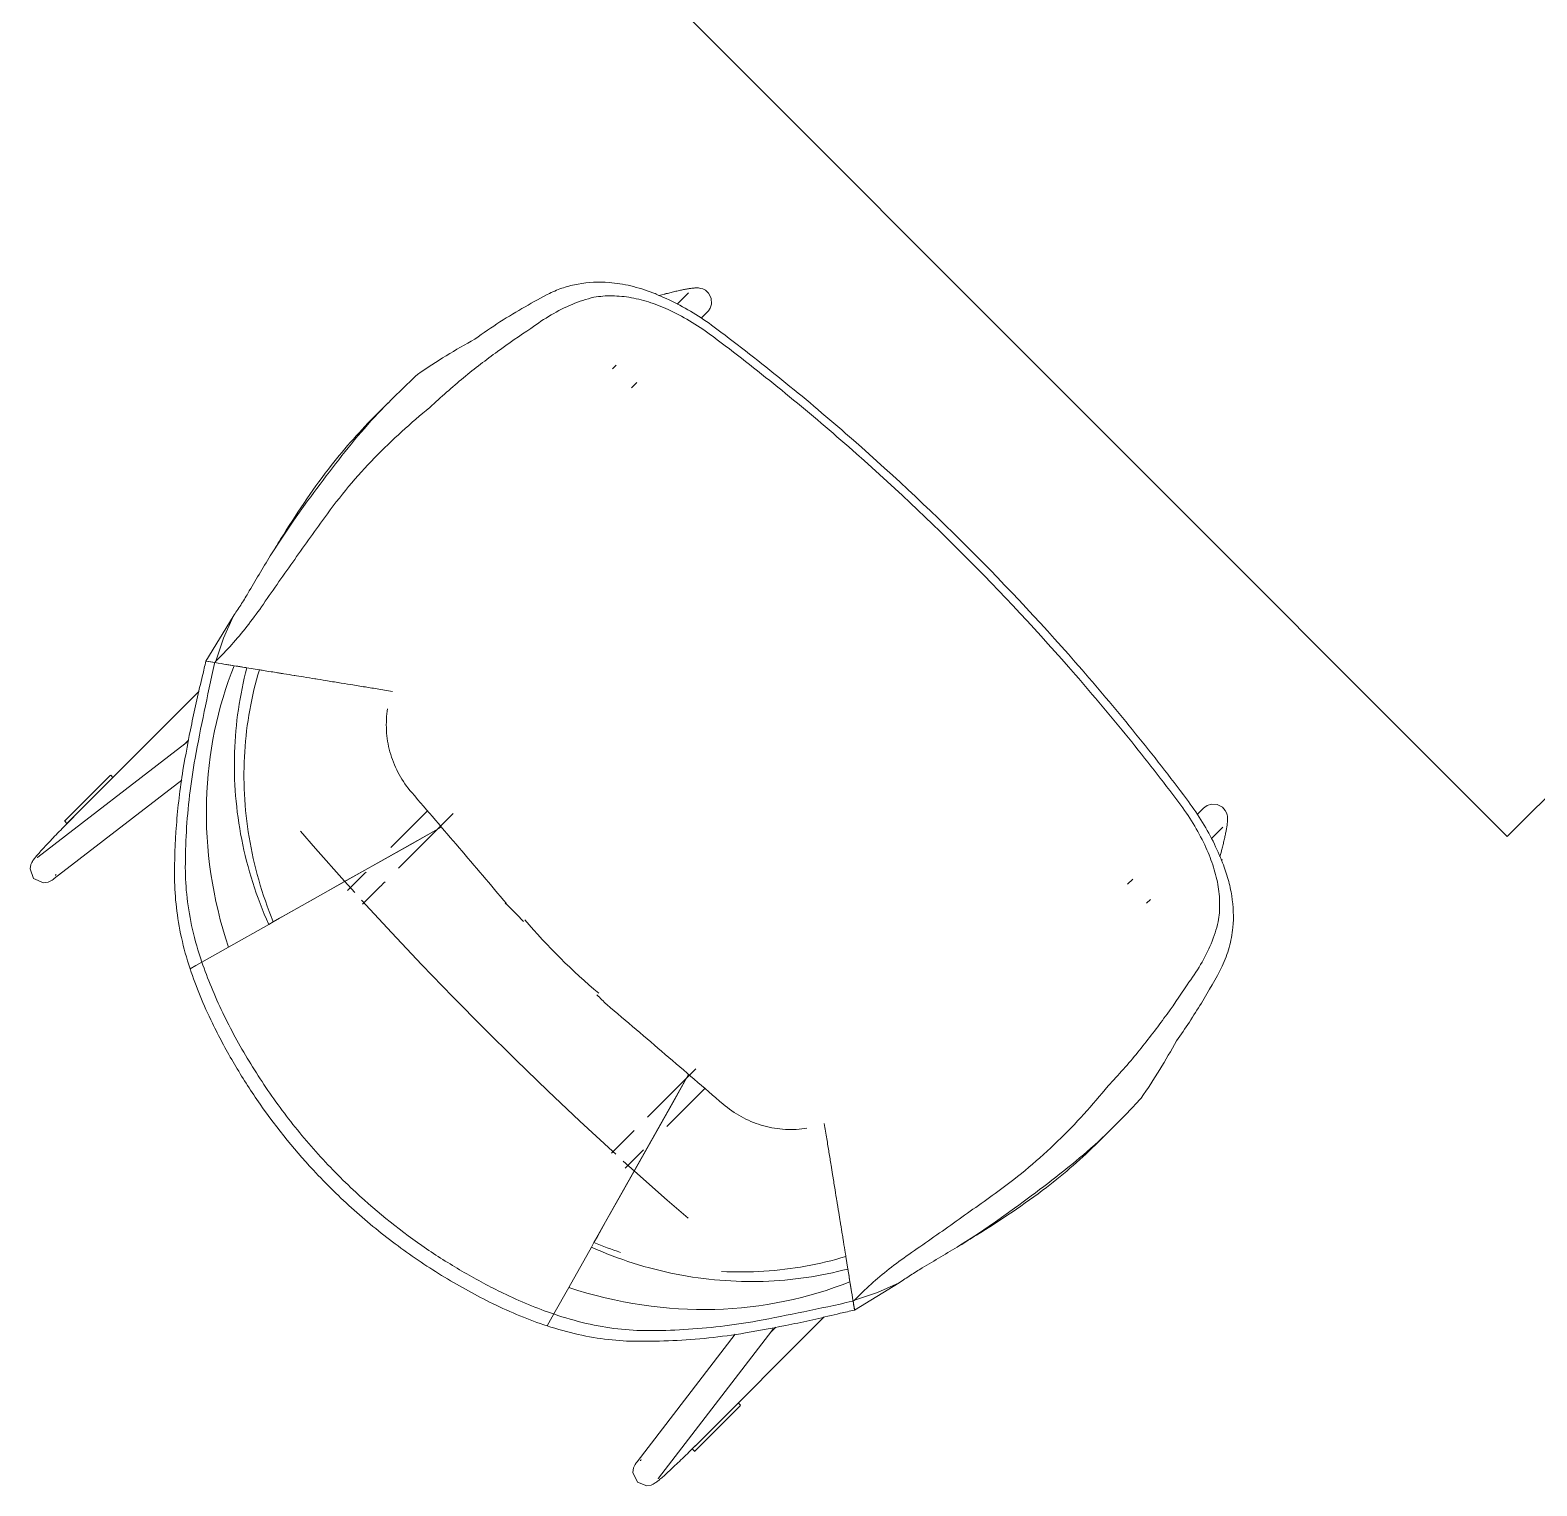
# Model space of a CAD drawing. Header units: millimetres. Extents: x 155927 to 317870, y -36033 to 97293.
# Drawn here: x 189730 to 190623, y 24355 to 25218 of the extents above; entities that cross this region are included whole.
import ezdxf

# ---------------------------------------------------------------- set-up
doc = ezdxf.new("R2010")
doc.units = ezdxf.units.MM
doc.header["$MEASUREMENT"] = 0
doc.layers.add('I-FURN', color=8, linetype='CONTINUOUS', lineweight=9)

msp = doc.modelspace()

# ---------------------------------------------------------------- linework, layer by layer
at = {"layer": 'I-FURN'}
for p, q in [((190110.62, 25235.11), (190605.59, 24740.14)), ((190605.59, 24740.14), (191100.57, 25235.11)), ((190100.92, 25062.04), (190101.05, 25061.54)), ((190106.25, 25061.46), (190102.84, 25060.55)), ((190106.44, 25061.52), (190106.25, 25061.46)), ((190107.17, 25061.71), (190106.44, 25061.52)), ((190107.89, 25061.9), (190107.17, 25061.71)), ((190108.61, 25062.08), (190107.89, 25061.9)), ((190109.33, 25062.26), (190108.61, 25062.08)), ((190110.04, 25062.44), (190109.33, 25062.26)), ((190110.75, 25062.62), (190110.04, 25062.44)), ((190111.45, 25062.79), (190110.75, 25062.62)), ((190112.15, 25062.95), (190111.45, 25062.79)), ((190112.84, 25063.11), (190112.15, 25062.95)), ((190113.52, 25063.27), (190112.84, 25063.11)), ((190114.19, 25063.42), (190113.52, 25063.27)), ((190120.32, 25062.24), (190113.63, 25055.55)), ((190114.86, 25063.57), (190114.19, 25063.42)), ((190115.51, 25063.71), (190114.86, 25063.57)), ((190116.15, 25063.84), (190115.51, 25063.71)), ((190116.77, 25063.97), (190116.15, 25063.84)), ((190117.39, 25064.09), (190116.77, 25063.97)), ((190117.98, 25064.21), (190117.39, 25064.09)), ((190118.57, 25064.32), (190117.98, 25064.21)), ((190119.14, 25064.43), (190118.57, 25064.32)), ((190119.7, 25064.52), (190119.14, 25064.43)), ((190120.24, 25064.61), (190119.7, 25064.52)), ((190120.77, 25064.7), (190120.24, 25064.61)), ((190121.28, 25064.77), (190120.77, 25064.7)), ((190121.78, 25064.84), (190121.28, 25064.77)), ((190122.26, 25064.91), (190121.78, 25064.84)), ((190122.74, 25064.96), (190122.26, 25064.91)), ((190123.2, 25065.01), (190122.74, 25064.96)), ((190123.67, 25065.05), (190123.2, 25065.01)), ((190124.13, 25065.08), (190123.67, 25065.05)), ((190124.6, 25065.1), (190124.13, 25065.08)), ((190125.08, 25065.11), (190124.6, 25065.1)), ((190125.6, 25065.1), (190125.08, 25065.11)), ((190126.18, 25065.07), (190125.6, 25065.1)), ((190126.86, 25064.99), (190126.18, 25065.07)), ((190127.7, 25064.83), (190126.86, 25064.99)), ((190128.82, 25064.48), (190127.7, 25064.83)), ((190130.34, 25063.71), (190128.82, 25064.48)), ((190132.26, 25062.01), (190130.34, 25063.71)), ((190133.84, 25058.94), (190132.26, 25062.01)), ((190133.84, 25058.94), (190134.01, 25055.48)), ((190127.85, 25047.14), (190131.64, 25050.93)), ((190132.26, 25051.62), (190131.64, 25050.93)), ((190133.19, 25053.05), (190132.26, 25051.62)), ((190134.01, 25055.48), (190133.19, 25053.05)), ((190077.43, 25019.35), (190075.24, 25017.16)), ((190086.55, 25005.85), (190089.79, 25009.08)), ((189942.36, 24997.02), (189936.41, 24991.07)), ((189886.46, 24927.6), (189894.62, 24938.92)), ((189879.28, 24916.93), (189886.46, 24927.6)), ((189872.44, 24906.33), (189879.28, 24916.93)), ((189850.44, 24870.53), (189842.31, 24857.23)), ((189844.72, 24857.58), (189850.44, 24870.53)), ((189842.31, 24857.23), (189834.19, 24843.92)), ((189840.18, 24844.06), (189844.72, 24857.58)), ((189834.23, 24844.02), (189839.61, 24843.15)), ((189839.58, 24843.15), (189834.24, 24844.02)), ((189839.55, 24843.16), (189834.24, 24844.02)), ((189839.61, 24843.15), (189840.18, 24844.06)), ((189839.49, 24842.67), (189839.58, 24843.15)), ((189845, 24842.28), (189851.04, 24841.3)), ((189851.04, 24841.3), (189858.6, 24840.07)), ((189858.6, 24840.07), (189865.99, 24838.88)), ((189830.22, 24826.04), (189756.26, 24752.08)), ((189942.01, 24815.84), (189941.8, 24814.36)), ((189821.9, 24795.04), (189734.64, 24727.83)), ((189821.42, 24794.61), (189824.09, 24797.28)), ((189821.9, 24795.04), (189823.07, 24795.83)), ((189744.4, 24715.15), (189820.01, 24773.39)), ((189777.83, 24776.47), (189750.57, 24749.2)), ((189777.88, 24776.42), (189779.24, 24775.05)), ((189965.57, 24755.34), (189943.89, 24733.65)), ((190425.65, 24756.91), (190421.86, 24753.12)), ((190426.35, 24757.54), (190425.65, 24756.91)), ((190427.77, 24758.47), (190426.35, 24757.54)), ((190430.21, 24759.28), (190427.77, 24758.47)), ((190433.66, 24759.12), (190430.21, 24759.28)), ((190433.66, 24759.12), (190436.74, 24757.53)), ((190436.74, 24757.53), (190438.44, 24755.61)), ((190438.44, 24755.61), (190439.21, 24754.09)), ((189749.19, 24744.93), (189750.14, 24745.9)), ((189750.14, 24745.9), (189751.11, 24746.88)), ((189751.98, 24747.79), (189750.62, 24749.16)), ((189751.11, 24746.88), (189752.08, 24747.87)), ((189756.25, 24752.06), (189751.98, 24747.79)), ((189752.08, 24747.87), (189753.06, 24748.87)), ((189753.06, 24748.87), (189754.05, 24749.86)), ((189754.05, 24749.86), (189755.05, 24750.86)), ((189755.05, 24750.86), (189756.04, 24751.86)), ((189756.04, 24751.86), (189756.26, 24752.08)), ((189874.26, 24689.58), (189973.84, 24745.69)), ((189950.12, 24722.92), (189980.94, 24753.74)), ((189973.84, 24745.69), (189957.11, 24736.26)), ((190430.27, 24738.9), (190436.97, 24745.6)), ((190439.21, 24754.09), (190439.55, 24752.98)), ((190439.34, 24745.52), (190439.25, 24744.97)), ((190439.42, 24746.04), (190439.34, 24745.52)), ((190439.5, 24746.55), (190439.42, 24746.04)), ((190439.57, 24747.05), (190439.5, 24746.55)), ((190439.55, 24752.98), (190439.72, 24752.14)), ((190439.63, 24747.54), (190439.57, 24747.05)), ((190439.69, 24748.01), (190439.63, 24747.54)), ((190439.73, 24748.48), (190439.69, 24748.01)), ((190439.72, 24752.14), (190439.79, 24751.46)), ((190439.77, 24748.94), (190439.73, 24748.48)), ((190439.81, 24749.4), (190439.77, 24748.94)), ((190439.79, 24751.46), (190439.83, 24750.88)), ((190439.83, 24749.87), (190439.81, 24749.4)), ((190439.83, 24750.88), (190439.83, 24750.36)), ((190439.83, 24750.36), (190439.83, 24749.87)), ((189740.57, 24735.94), (189741.34, 24736.76)), ((189741.34, 24736.76), (189742.13, 24737.59)), ((189742.13, 24737.59), (189742.95, 24738.45)), ((189742.95, 24738.45), (189743.78, 24739.33)), ((189743.78, 24739.33), (189744.64, 24740.23)), ((189744.64, 24740.23), (189745.52, 24741.14)), ((189745.52, 24741.14), (189746.41, 24742.07)), ((189746.41, 24742.07), (189747.32, 24743.01)), ((189747.32, 24743.01), (189748.25, 24743.96)), ((189748.25, 24743.96), (189749.19, 24744.93)), ((189890.45, 24743.34), (189899.32, 24733.06)), ((190437.51, 24736.73), (190437.34, 24736.03)), ((190437.68, 24737.43), (190437.51, 24736.73)), ((190437.84, 24738.12), (190437.68, 24737.43)), ((190437.99, 24738.8), (190437.84, 24738.12)), ((190438.14, 24739.47), (190437.99, 24738.8)), ((190438.29, 24740.13), (190438.14, 24739.47)), ((190438.43, 24740.78), (190438.29, 24740.13)), ((190438.57, 24741.42), (190438.43, 24740.78)), ((190438.7, 24742.05), (190438.57, 24741.42)), ((190438.82, 24742.66), (190438.7, 24742.05)), ((190438.93, 24743.26), (190438.82, 24742.66)), ((190439.05, 24743.85), (190438.93, 24743.26)), ((190439.15, 24744.42), (190439.05, 24743.85)), ((190439.25, 24744.97), (190439.15, 24744.42)), ((189732.83, 24727.23), (189733.19, 24727.69)), ((189733.19, 24727.69), (189733.58, 24728.16)), ((189733.58, 24728.16), (189734, 24728.66)), ((189734, 24728.66), (189734.45, 24729.18)), ((189734.37, 24727.63), (189734.43, 24727.67)), ((189734.43, 24727.67), (189734.59, 24727.79)), ((189734.45, 24729.18), (189734.93, 24729.74)), ((189734.59, 24727.79), (189734.64, 24727.83)), ((189734.93, 24729.74), (189735.44, 24730.32)), ((189735.44, 24730.32), (189735.97, 24730.92)), ((189735.97, 24730.92), (189736.54, 24731.56)), ((189736.54, 24731.56), (189737.14, 24732.23)), ((189737.14, 24732.23), (189737.77, 24732.92)), ((189737.77, 24732.92), (189738.43, 24733.63)), ((189738.43, 24733.63), (189739.12, 24734.38)), ((189739.12, 24734.38), (189739.83, 24735.15)), ((189739.83, 24735.15), (189740.57, 24735.94)), ((189899.32, 24733.06), (189916.48, 24713.68)), ((189957.11, 24736.26), (189935.68, 24724.19)), ((190435.27, 24728.12), (190436.19, 24731.52)), ((190436.24, 24731.72), (190436.19, 24731.52)), ((190436.43, 24732.44), (190436.24, 24731.72)), ((190436.62, 24733.16), (190436.43, 24732.44)), ((190436.8, 24733.89), (190436.62, 24733.16)), ((190436.99, 24734.6), (190436.8, 24733.89)), ((190437.17, 24735.32), (190436.99, 24734.6)), ((190437.34, 24736.03), (190437.17, 24735.32)), ((189730.14, 24720.99), (189730.6, 24723.5)), ((189732.23, 24715.32), (189730.14, 24720.99)), ((189730.6, 24723.5), (189731.09, 24724.64)), ((189731.09, 24724.64), (189731.49, 24725.34)), ((189731.49, 24725.34), (189731.83, 24725.88)), ((189731.83, 24725.88), (189732.16, 24726.34)), ((189732.16, 24726.34), (189732.49, 24726.79)), ((189732.49, 24726.79), (189732.83, 24727.23)), ((189935.68, 24724.19), (189916.11, 24713.16)), ((189928.55, 24718.32), (189929.23, 24719)), ((189949.3, 24722.1), (189948.48, 24721.28)), ((189950.12, 24722.92), (189949.3, 24722.1)), ((190436.26, 24726.33), (190436.76, 24726.2)), ((189732.23, 24715.32), (189738.05, 24712.68)), ((189738.05, 24712.68), (189740.8, 24713.09)), ((189740.8, 24713.09), (189742.01, 24713.6)), ((189742.01, 24713.6), (189742.74, 24714)), ((189742.74, 24714), (189743.28, 24714.34)), ((189743.28, 24714.34), (189743.75, 24714.67)), ((189743.75, 24714.67), (189744.2, 24715)), ((189744.2, 24715), (189744.4, 24715.15)), ((189745.13, 24716.98), (189745.25, 24717.13)), ((189745.25, 24717.13), (189745.42, 24717.36)), ((189745.42, 24717.36), (189745.65, 24717.65)), ((189916.11, 24713.16), (189899.42, 24703.76)), ((189916.48, 24713.68), (189922.52, 24706.96)), ((189928.55, 24718.32), (189918.27, 24708.04)), ((189927.19, 24699.98), (189937.04, 24709.84)), ((189937.64, 24710.44), (189937.04, 24709.84)), ((189938.34, 24711.13), (189937.64, 24710.44)), ((189939.05, 24711.85), (189938.34, 24711.13)), ((189939.78, 24712.58), (189939.05, 24711.85)), ((189940.52, 24713.32), (189939.78, 24712.58)), ((190383.6, 24714.86), (190380.57, 24711.83)), ((189899.42, 24703.76), (189886.47, 24696.46)), ((189926.62, 24702.44), (189944.32, 24683.2)), ((190012.48, 24700.41), (190011.7, 24700.7)), ((190391.88, 24700.52), (190394.07, 24702.71)), ((189877.94, 24691.65), (189874.26, 24689.58)), ((189886.47, 24696.46), (189877.94, 24691.65)), ((189871.55, 24688.06), (189847.67, 24674.6)), ((189847.67, 24674.6), (189871.55, 24688.06)), ((189874.26, 24689.58), (189871.55, 24688.06)), ((189871.55, 24688.06), (189874.26, 24689.58)), ((189944.32, 24683.2), (189962.33, 24664.08)), ((189847.67, 24674.6), (189831.95, 24665.75)), ((189831.95, 24665.75), (189847.67, 24674.6)), ((189828.44, 24663.77), (189831.95, 24665.75)), ((189828.44, 24663.77), (189831.95, 24665.75)), ((189824.94, 24661.79), (189828.44, 24663.77)), ((189824.94, 24661.79), (189828.44, 24663.77)), ((189962.33, 24664.08), (189980.62, 24645.11)), ((189980.62, 24645.11), (189999.16, 24626.33)), ((189999.16, 24626.33), (190017.92, 24607.77)), ((190017.92, 24607.77), (190036.87, 24589.45)), ((190124.68, 24602.44), (190097.64, 24575.4)), ((190120.41, 24599.11), (190064.31, 24499.54)), ((190110.99, 24582.39), (190120.41, 24599.11)), ((190036.87, 24589.45), (190055.97, 24571.42)), ((190107.44, 24568.22), (190130.06, 24590.84)), ((190098.91, 24560.96), (190110.99, 24582.39)), ((190055.97, 24571.42), (190075.21, 24553.68)), ((190096.1, 24573.85), (190096.92, 24574.67)), ((190096.92, 24574.67), (190097.64, 24575.4)), ((190189.08, 24567.08), (190190.56, 24567.29)), ((190365.8, 24561.69), (190371.74, 24567.63)), ((190084.56, 24562.31), (190074.71, 24552.46)), ((190084.56, 24562.31), (190085.24, 24563)), ((190085.24, 24563), (190085.94, 24563.69)), ((190085.94, 24563.69), (190086.65, 24564.41)), ((190086.65, 24564.41), (190087.38, 24565.14)), ((190087.38, 24565.14), (190088.13, 24565.89)), ((190087.89, 24541.39), (190098.91, 24560.96)), ((190075.21, 24553.68), (190077.17, 24551.9)), ((190082.76, 24543.54), (190093.04, 24553.83)), ((190093.65, 24554.43), (190093.04, 24553.83)), ((190078.48, 24524.69), (190087.89, 24541.39)), ((190088.41, 24541.76), (190081.69, 24547.8)), ((190107.79, 24524.6), (190088.41, 24541.76)), ((190071.19, 24511.75), (190078.48, 24524.69)), ((190120.07, 24513.99), (190107.79, 24524.6)), ((190313.64, 24519.9), (190302.33, 24511.73)), ((190066.38, 24503.21), (190071.19, 24511.75)), ((190291.66, 24504.56), (190281.05, 24497.72)), ((190302.33, 24511.73), (190291.66, 24504.56)), ((190049.32, 24472.95), (190062.78, 24496.83)), ((190062.78, 24496.83), (190049.32, 24472.95)), ((190062.78, 24496.83), (190064.31, 24499.54)), ((190064.31, 24499.54), (190062.78, 24496.83)), ((190064.31, 24499.54), (190066.38, 24503.21)), ((190213.6, 24491.26), (190214.8, 24483.88)), ((190214.8, 24483.88), (190215.32, 24480.63)), ((190215.32, 24480.63), (190216.02, 24476.32)), ((190040.47, 24457.23), (190049.32, 24472.95)), ((190049.32, 24472.95), (190040.47, 24457.23)), ((190216.02, 24476.32), (190217, 24470.28)), ((190232.3, 24469.99), (190218.79, 24465.46)), ((190231.96, 24467.58), (190245.26, 24475.72)), ((190245.26, 24475.72), (190232.3, 24469.99)), ((190217.88, 24464.86), (190217.4, 24464.76)), ((190217.87, 24464.88), (190218.79, 24465.46)), ((190217.87, 24464.88), (190218.75, 24459.5)), ((190218.74, 24459.52), (190217.88, 24464.86)), ((190218.65, 24460.1), (190217.88, 24464.82)), ((190218.65, 24459.46), (190231.96, 24467.58)), ((190038.49, 24453.72), (190036.52, 24450.21)), ((190038.49, 24453.72), (190036.52, 24450.21)), ((190040.47, 24457.23), (190038.49, 24453.72)), ((190040.47, 24457.23), (190038.49, 24453.72)), ((190126.81, 24381.54), (190200.76, 24455.5)), ((190148.04, 24445.19), (190089.88, 24369.68)), ((190102.55, 24359.92), (190169.76, 24447.17)), ((190172, 24449.36), (190169.3, 24446.67)), ((190169.76, 24447.17), (190170.55, 24448.34)), ((190123.93, 24375.85), (190151.19, 24403.11)), ((190149.78, 24404.52), (190151.14, 24403.16)), ((190122.51, 24377.26), (190126.79, 24381.53)), ((190123.59, 24378.34), (190124.59, 24379.33)), ((190124.59, 24379.33), (190125.59, 24380.32)), ((190125.59, 24380.32), (190126.59, 24381.32)), ((190126.59, 24381.32), (190126.81, 24381.54)), ((190091.7, 24370.41), (190091.85, 24370.52)), ((190091.85, 24370.52), (190092.08, 24370.7)), ((190092.08, 24370.7), (190092.37, 24370.93)), ((190114.95, 24369.92), (190115.86, 24370.79)), ((190115.86, 24370.79), (190116.79, 24371.69)), ((190116.79, 24371.69), (190117.73, 24372.6)), ((190117.73, 24372.6), (190118.68, 24373.52)), ((190118.68, 24373.52), (190119.65, 24374.47)), ((190119.65, 24374.47), (190120.62, 24375.42)), ((190120.62, 24375.42), (190121.61, 24376.38)), ((190121.61, 24376.38), (190122.6, 24377.36)), ((190123.88, 24375.89), (190122.51, 24377.26)), ((190122.6, 24377.36), (190123.59, 24378.34)), ((190087.4, 24363.33), (190087.82, 24366.07)), ((190090.05, 24357.51), (190087.4, 24363.33)), ((190087.82, 24366.07), (190088.32, 24367.29)), ((190088.32, 24367.29), (190088.72, 24368.02)), ((190088.72, 24368.02), (190089.07, 24368.56)), ((190089.07, 24368.56), (190089.39, 24369.03)), ((190089.39, 24369.03), (190089.72, 24369.48)), ((190089.72, 24369.48), (190089.88, 24369.68)), ((190105.04, 24360.71), (190105.65, 24361.25)), ((190105.65, 24361.25), (190106.28, 24361.82)), ((190106.28, 24361.82), (190106.95, 24362.42)), ((190106.95, 24362.42), (190107.64, 24363.05)), ((190107.64, 24363.05), (190108.36, 24363.71)), ((190108.36, 24363.71), (190109.1, 24364.4)), ((190109.1, 24364.4), (190109.87, 24365.11)), ((190109.87, 24365.11), (190110.66, 24365.85)), ((190110.66, 24365.85), (190111.48, 24366.62)), ((190111.48, 24366.62), (190112.32, 24367.41)), ((190112.32, 24367.41), (190113.18, 24368.22)), ((190113.18, 24368.22), (190114.05, 24369.06)), ((190114.05, 24369.06), (190114.95, 24369.92)), ((190090.05, 24357.51), (190095.71, 24355.41)), ((190095.71, 24355.41), (190098.22, 24355.88)), ((190098.22, 24355.88), (190099.36, 24356.37)), ((190099.36, 24356.37), (190100.07, 24356.76)), ((190100.07, 24356.76), (190100.6, 24357.11)), ((190100.6, 24357.11), (190101.06, 24357.43)), ((190101.06, 24357.43), (190101.51, 24357.76)), ((190101.51, 24357.76), (190101.95, 24358.11)), ((190101.95, 24358.11), (190102.41, 24358.47)), ((190102.36, 24359.65), (190102.4, 24359.71)), ((190102.4, 24359.71), (190102.51, 24359.86)), ((190102.41, 24358.47), (190102.88, 24358.86)), ((190102.51, 24359.86), (190102.55, 24359.92)), ((190102.88, 24358.86), (190103.38, 24359.28)), ((190103.38, 24359.28), (190103.91, 24359.73)), ((190103.91, 24359.73), (190104.46, 24360.2)), ((190104.46, 24360.2), (190105.04, 24360.71))]:
    msp.add_line(p, q, dxfattribs=at)
msp.add_arc((190309.56, 24934.84), 376.15, 220.47067, 229.87406, dxfattribs=at)
for centre, major_axis, ratio, start_param, end_param in [((194155.2, 23189.83), (-4235.43, -4235.43), 0.743145, 5.018195, 5.020176), ((194398.76, 22135.48), (-3756.55, 3756.55), 0.981627, 0.240335, 0.245277), ((189333.25, 24803.81), (-411.51, -411.51), 0.743145, 2.271868, 2.288409), ((187510.2, 29024.04), (-3756.55, 3756.55), 0.981627, 2.896316, 2.901258), ((188564.55, 28780.47), (-4235.43, -4235.43), 0.743145, 1.263009, 1.26499), ((190178.53, 23958.52), (-411.51, -411.51), 0.743145, 3.994777, 4.011317)]:
    msp.add_ellipse(centre, major_axis=major_axis, ratio=ratio, start_param=start_param, end_param=end_param, dxfattribs=at)
for points, knots in [([(190099.23, 25062.16), (190094.82, 25063.87), (190086.12, 25066.62), (190071.11, 25069.04), (190057.79, 25068.36), (190046.2, 25065.41), (190040.67, 25063.2), (190037.96, 25061.9)], [0, 0, 0, 0, 0.2, 0.4, 0.7, 0.85, 1, 1, 1, 1]), ([(190137.12, 25040.77), (190150.13, 25030.99), (190175.85, 25010.91), (190226.24, 24968.58), (190286.78, 24912.06), (190343.3, 24851.52), (190385.63, 24801.14), (190405.71, 24775.41), (190415.49, 24762.4)], [-1, -1, -1, -1, -0.875, -0.75, -0.5, -0.25, -0.125, 0, 0, 0, 0]), ([(190411, 24760.18), (190401.3, 24773.08), (190381.39, 24798.61), (190339.42, 24848.59), (190283.36, 24908.64), (190223.31, 24964.7), (190173.32, 25006.67), (190147.8, 25026.58), (190134.9, 25036.27)], [-1, -1, -1, -1, -0.875, -0.75, -0.5, -0.25, -0.125, 0, 0, 0, 0]), ([(189865.99, 24838.88), (189866.51, 24838.79), (189868.18, 24838.52), (189872.19, 24837.87), (189875.53, 24837.33), (189876.99, 24837.1)], [-1, -1, -1, -1, -0.8928571, -0.7857143, -0.7142857, -0.7142857, -0.7142857, -0.7142857]), ([(189880.45, 24836.53), (189879.96, 24836.61), (189878.68, 24836.82), (189877.49, 24837.01), (189876.79, 24837.13)], [0.65678994, 0.65678994, 0.65678994, 0.65678994, 0.67857143, 0.71428571, 0.71428571, 0.71428571, 0.71428571]), ([(190436.89, 24724.51), (190438.17, 24721.2), (190440.35, 24714.65), (190443.2, 24701.7), (190443.71, 24688.1), (190441.13, 24674.28), (190438.35, 24666.85), (190436.62, 24663.23)], [-1, -1, -1, -1, -0.85, -0.7, -0.4, -0.2, 0, 0, 0, 0]), ([(190004.24, 24463.43), (189994.6, 24468.15), (189975.57, 24478.58), (189947.93, 24497.08), (189921.79, 24518.34), (189892.78, 24546.81), (189868.92, 24576.74), (189850.11, 24606.56), (189841.92, 24621.81), (189838.15, 24629.52)], [-1, -1, -1, -1, -0.861111, -0.722222, -0.583333, -0.444444, -0.222222, -0.111111, 0, 0, 0, 0]), ([(189844.31, 24635.67), (189849, 24626.02), (189859.38, 24606.96), (189877.83, 24579.27), (189899.07, 24553.1), (189927.55, 24524.07), (189957.52, 24500.24), (189987.39, 24481.49), (190002.67, 24473.34), (190010.4, 24469.59)], [-1, -1, -1, -1, -0.861111, -0.722222, -0.583333, -0.444444, -0.222222, -0.111111, 0, 0, 0, 0]), ([(190202.3, 24561.01), (190202.53, 24559.62), (190202.97, 24556.92), (190203.4, 24554.26), (190203.6, 24552.98)], [-0.93070121, -0.93070121, -0.93070121, -0.93070121, -0.89285714, -0.85714286, -0.85714286, -0.85714286, -0.85714286]), ([(190203.42, 24554.09), (190203.85, 24551.48), (190204.31, 24548.61), (190204.77, 24545.79), (190204.81, 24545.51)], [-0.85714286, -0.85714286, -0.85714286, -0.85714286, -0.78571429, -0.77790979, -0.77790979, -0.77790979, -0.77790979]), ([(190204.81, 24545.51), (190204.82, 24545.46), (190205.14, 24543.52), (190205.55, 24540.99), (190205.94, 24538.56), (190206.04, 24537.96)], [-0.78716796, -0.78716796, -0.78716796, -0.78716796, -0.78571429, -0.73214286, -0.71428571, -0.71428571, -0.71428571, -0.71428571]), ([(190139.85, 24482.42), (190148.31, 24482), (190173.59, 24482.16), (190198.05, 24486.6), (190213.6, 24491.26)], [0.4999878, 0.4999878, 0.4999878, 0.4999878, 0.6666667, 1, 1, 1, 1])]:
    msp.add_open_spline(points, degree=3, knots=knots, dxfattribs=at)
for points in [[(190037.96, 25061.9), (190033.18, 25059.4), (190023.53, 25054.05), (190008.6, 25045.19), (189998.69, 25038.39), (189993.73, 25034.8)], [(190026.98, 25041.16), (190030.89, 25044.08), (190038.86, 25049.34), (190051.18, 25055.7), (190059.86, 25058.5), (190064.3, 25059.57)], [(190064.3, 25059.57), (190067.84, 25060.18), (190075.05, 25060.74), (190086.41, 25059.63), (190098.09, 25056.6), (190105.9, 25053.42), (190109.85, 25051.54)], [(190137.12, 25040.77), (190133.02, 25043.85), (190124.74, 25049.54), (190111.96, 25056.73), (190103.48, 25060.52), (190099.23, 25062.16)], [(190109.85, 25051.54), (190114.11, 25049.51), (190122.55, 25044.94), (190130.81, 25039.33), (190134.9, 25036.27)], [(189967.05, 24994.27), (189973.64, 25000.48), (189986.9, 25012.26), (190007.19, 25027.68), (190020.41, 25036.88), (190026.98, 25041.16)], [(189993.73, 25034.8), (189988.06, 25031.7), (189976.73, 25025.11), (189965.42, 25017.75), (189959.79, 25013.88)], [(189940.21, 24994.86), (189943.48, 24998.15), (189950, 25004.62), (189956.52, 25010.84), (189959.79, 25013.88)], [(189894.62, 24938.92), (189899.54, 24945.53), (189909.3, 24958.66), (189924.26, 24977.63), (189934.73, 24989.35), (189940.21, 24994.86)], [(189904.58, 24928.96), (189909.17, 24935.32), (189918.72, 24947.6), (189934.12, 24964.64), (189950.35, 24980.19), (189961.43, 24989.73), (189967.05, 24994.27)], [(189933.9, 24988.55), (189929.12, 24983.75), (189919.88, 24973.79), (189911.15, 24963.2), (189906.9, 24957.78)], [(189940.19, 24994.84), (189938.09, 24992.75), (189935.99, 24990.65), (189933.9, 24988.55)], [(189906.9, 24957.78), (189901.89, 24951.22), (189892.26, 24937.64), (189883.09, 24923.42), (189878.56, 24916.21)], [(189867.22, 24876.17), (189873.36, 24885.04), (189885.72, 24902.69), (189898.27, 24920.22), (189904.58, 24928.96)], [(189859.22, 24884.17), (189857.82, 24881.82), (189854.96, 24877.19), (189851.97, 24872.72), (189850.44, 24870.53)], [(189840.18, 24844.06), (189843.38, 24847.13), (189849.68, 24853.62), (189858.72, 24864.44), (189864.45, 24872.18), (189867.22, 24876.17)], [(189834.24, 24844.02), (189836.35, 24843.68), (189838.12, 24843.39), (189839.55, 24843.16)], [(189832.37, 24835.56), (189829.96, 24825.84), (189825.67, 24806.7), (189822.26, 24788.32), (189820.73, 24779.37)], [(189827.88, 24786.53), (189829.59, 24795.51), (189833.19, 24813.9), (189837.28, 24832.98), (189839.49, 24842.67)], [(189851.04, 24841.3), (189841.23, 24816.71), (189829.67, 24762.24), (189838.09, 24703.31), (189847.67, 24674.6)], [(189846.51, 24842.03), (189844.61, 24842.34), (189842.31, 24842.71), (189839.61, 24843.15)], [(189851.04, 24841.3), (189849.93, 24841.48), (189848.42, 24841.72), (189846.52, 24842.03)], [(189858.6, 24840.07), (189854.32, 24823.9), (189849.36, 24790.2), (189853.54, 24738.2), (189864.26, 24704.33), (189871.55, 24688.06)], [(189855.36, 24840.6), (189854.1, 24840.8), (189852.66, 24841.04), (189851.04, 24841.3)], [(189858.6, 24840.07), (189857.7, 24840.22), (189856.62, 24840.4), (189855.36, 24840.6)], [(189865.99, 24838.88), (189861.32, 24823.33), (189855.42, 24790.7), (189857.93, 24739.61), (189867.51, 24705.89), (189874.26, 24689.58)], [(189880.46, 24836.53), (189882.5, 24836.2), (189884.72, 24835.84), (189887.08, 24835.46)], [(189892.1, 24834.65), (189890.22, 24834.95), (189888.41, 24835.25), (189886.68, 24835.53)], [(189892.11, 24834.65), (189894.46, 24834.27), (189896.91, 24833.87), (189899.47, 24833.45)], [(189905.42, 24832.49), (189903.17, 24832.85), (189900.97, 24833.21), (189898.84, 24833.56)], [(189905.42, 24832.49), (189908.06, 24832.06), (189910.79, 24831.62), (189913.55, 24831.17)], [(189920.24, 24830.09), (189917.68, 24830.5), (189915.16, 24830.91), (189912.69, 24831.31)], [(189920.24, 24830.09), (189923.05, 24829.63), (189925.9, 24829.17), (189928.81, 24828.7)], [(189935.73, 24827.58), (189933.03, 24828.02), (189930.35, 24828.45), (189927.71, 24828.88)], [(189935.74, 24827.58), (189938.73, 24827.1), (189941.75, 24826.61), (189944.82, 24826.11)], [(189941.8, 24814.36), (189941.21, 24810.07), (189940.96, 24801.37), (189943.41, 24788.58), (189948.48, 24776.58), (189953.46, 24769.42), (189956.29, 24766.14)], [(189822.12, 24721.68), (189822.11, 24728.69), (189822.51, 24742.84), (189824.39, 24764.46), (189826.57, 24779.13), (189827.88, 24786.53)], [(189820.73, 24779.37), (189818.95, 24768.37), (189816.35, 24746.69), (189815.65, 24725.67), (189815.77, 24715.33)], [(189956.29, 24766.14), (189965.64, 24755.3), (189984.36, 24733.5), (190003.1, 24711.48), (190012.48, 24700.41)], [(190426.27, 24735.13), (190424.24, 24739.39), (190419.66, 24747.82), (190414.06, 24756.09), (190411, 24760.18)], [(190415.49, 24762.4), (190418.57, 24758.3), (190424.26, 24750.02), (190431.46, 24737.24), (190435.24, 24728.76), (190436.89, 24724.51)], [(190434.3, 24689.58), (190434.91, 24693.12), (190435.46, 24700.33), (190434.36, 24711.69), (190431.33, 24723.36), (190428.15, 24731.18), (190426.27, 24735.13)], [(189831.95, 24665.75), (189829.72, 24672.22), (189825.98, 24685.01), (189822.82, 24703.79), (189822.11, 24715.79), (189822.12, 24721.68)], [(189815.77, 24715.33), (189815.8, 24709.7), (189816.52, 24698.23), (189819.46, 24680.25), (189822.89, 24667.99), (189824.94, 24661.79)], [(190011.7, 24700.7), (190015.34, 24697.06), (190018.98, 24693.42), (190022.62, 24689.78)], [(190415.88, 24652.25), (190418.8, 24656.17), (190424.07, 24664.15), (190430.45, 24676.51), (190433.23, 24685.16), (190434.3, 24689.58)], [(189831.95, 24665.75), (189833.62, 24660.78), (189837.35, 24650.79), (189841.87, 24640.72), (189844.31, 24635.67)], [(189838.15, 24629.52), (189835.51, 24634.93), (189830.64, 24645.75), (189826.68, 24656.47), (189824.94, 24661.79)], [(190436.62, 24663.23), (190432.92, 24656), (190424.69, 24641.37), (190414.84, 24626.49), (190409.52, 24619)], [(190369, 24592.33), (190375.2, 24598.92), (190386.98, 24612.18), (190402.41, 24632.47), (190411.61, 24645.69), (190415.88, 24652.25)], [(190066.06, 24646.34), (190068.01, 24644.39), (190069.96, 24642.44), (190071.9, 24640.5)], [(190071.9, 24640.5), (190083.52, 24630.66), (190106.63, 24611), (190129.49, 24591.38), (190140.86, 24581.57)], [(190409.52, 24619), (190406.42, 24613.32), (190399.82, 24601.98), (190392.47, 24590.69), (190388.61, 24585.06)], [(190303.68, 24529.86), (190310.04, 24534.45), (190322.33, 24544), (190339.36, 24559.4), (190354.91, 24575.63), (190364.46, 24586.71), (190369, 24592.33)], [(190388.61, 24585.06), (190385.56, 24581.79), (190379.34, 24575.27), (190372.87, 24568.75), (190369.58, 24565.49)], [(190140.86, 24581.57), (190144.14, 24578.74), (190151.29, 24573.76), (190163.29, 24568.69), (190176.08, 24566.24), (190184.79, 24566.48), (190189.08, 24567.08)], [(190200.83, 24570.09), (190201.33, 24567.03), (190201.82, 24564.01), (190202.3, 24561.02)], [(190369.58, 24565.49), (190364.07, 24560.01), (190352.35, 24549.54), (190333.38, 24534.58), (190320.26, 24524.81), (190313.64, 24519.9)], [(190332.5, 24532.17), (190337.93, 24536.43), (190348.51, 24545.16), (190358.47, 24554.4), (190363.27, 24559.17)], [(190363.27, 24559.17), (190365.37, 24561.26), (190367.47, 24563.36), (190369.56, 24565.47)], [(190205.9, 24538.83), (190206.35, 24536.05), (190206.78, 24533.34), (190207.21, 24530.71)], [(190290.93, 24503.84), (190298.14, 24508.37), (190312.36, 24517.53), (190325.94, 24527.17), (190332.5, 24532.17)], [(190207.21, 24530.71), (190207.58, 24528.45), (190207.93, 24526.25), (190208.28, 24524.12)], [(190208.18, 24524.74), (190208.59, 24522.19), (190208.99, 24519.71), (190209.37, 24517.36)], [(190250.9, 24492.49), (190259.76, 24498.63), (190277.42, 24511), (190294.95, 24523.54), (190303.68, 24529.86)], [(190209.37, 24517.38), (190209.68, 24515.5), (190209.97, 24513.69), (190210.25, 24511.96)], [(190210.18, 24512.36), (190210.57, 24509.99), (190210.92, 24507.84), (190211.24, 24505.81)], [(190211.26, 24505.73), (190211.47, 24504.43), (190211.67, 24503.2), (190211.85, 24502.06)], [(190062.78, 24496.83), (190079.05, 24489.54), (190112.92, 24478.82), (190164.93, 24474.64), (190198.62, 24479.6), (190214.8, 24483.88)], [(190064.31, 24499.54), (190069.49, 24497.39), (190074.74, 24495.44), (190080.02, 24493.69)], [(190211.82, 24502.27), (190212.29, 24499.35), (190213.08, 24494.48), (190213.49, 24491.97), (190213.6, 24491.26)], [(190218.79, 24465.46), (190221.85, 24468.66), (190228.34, 24474.95), (190239.16, 24484), (190246.9, 24489.72), (190250.9, 24492.49)], [(190214.8, 24483.88), (190214.94, 24482.97), (190215.12, 24481.89), (190215.32, 24480.63)], [(190215.32, 24480.63), (190215.53, 24479.37), (190215.76, 24477.93), (190216.02, 24476.32)], [(190258.9, 24484.49), (190256.54, 24483.1), (190251.91, 24480.24), (190247.44, 24477.24), (190245.26, 24475.72)], [(190010.4, 24469.59), (190015.44, 24467.15), (190025.51, 24462.63), (190035.5, 24458.89), (190040.47, 24457.23)], [(190049.32, 24472.95), (190078.03, 24463.37), (190136.96, 24454.95), (190191.43, 24466.51), (190216.02, 24476.32)], [(190216.02, 24476.32), (190216.2, 24475.2), (190216.45, 24473.7), (190216.75, 24471.8)], [(190216.76, 24471.79), (190217.06, 24469.88), (190217.44, 24467.58), (190217.87, 24464.88)], [(190036.52, 24450.21), (190031.19, 24451.96), (190020.47, 24455.92), (190009.66, 24460.79), (190004.24, 24463.43)], [(190217.4, 24464.76), (190207.69, 24462.56), (190188.6, 24458.46), (190170.22, 24454.87), (190161.25, 24453.16)], [(190218.65, 24460.11), (190218.35, 24461.96), (190218.07, 24463.68), (190217.88, 24464.82)], [(190096.4, 24447.4), (190090.52, 24447.38), (190078.51, 24448.1), (190059.73, 24451.26), (190046.94, 24454.99), (190040.47, 24457.23)], [(190161.25, 24453.16), (190153.84, 24451.85), (190139.16, 24449.67), (190117.57, 24447.79), (190103.42, 24447.38), (190096.4, 24447.4)], [(190154.1, 24446.01), (190163, 24447.52), (190181.32, 24450.92), (190200.51, 24455.23), (190210.28, 24457.65)], [(190036.52, 24450.21), (190042.72, 24448.17), (190054.97, 24444.74), (190072.95, 24441.8), (190084.43, 24441.08), (190090.05, 24441.05)], [(190090.05, 24441.05), (190096.99, 24440.98), (190110.99, 24441.25), (190132.29, 24442.85), (190146.79, 24444.81), (190154.1, 24446.01)]]:
    msp.add_open_spline(points, degree=3, dxfattribs=at)

doc.saveas('drawing.dxf')
